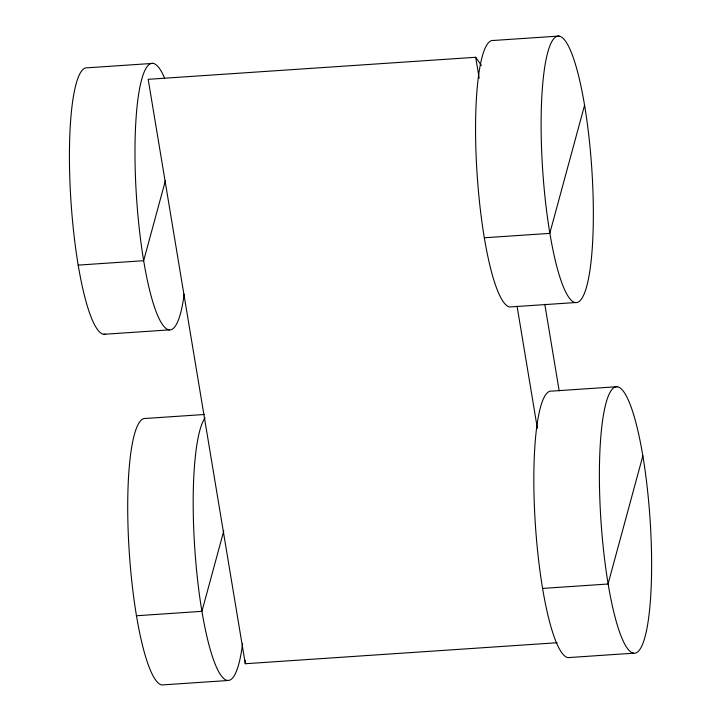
<?xml version="1.0" encoding="UTF-8"?>
<svg xmlns="http://www.w3.org/2000/svg" width="721" height="721" viewBox="0 0 721 721"><rect width="100%" height="100%" fill="white"/><g stroke="black" fill="none" stroke-linecap="round" stroke-linejoin="round"><path stroke-width="1.08" d="M165.479 180.358L143.65 260.705L78.147 265.112M223.753 530.998L201.925 611.345A133.574 24.55 86.1 0 0 242.598 643.61M559.054 36.05L493.552 40.457A133.574 24.55 86.1 0 0 476.887 170.751A133.574 24.55 86.1 0 0 509.792 306.966L575.295 302.559A133.574 24.55 86.1 0 1 541.651 100.111A133.574 24.55 86.1 0 1 584.578 105.239L549.772 233.37L484.269 237.777M617.329 386.69L551.826 391.106A133.574 24.55 86.1 0 0 535.162 521.4A133.574 24.55 86.1 0 0 568.067 657.615L633.57 653.199A133.574 24.55 86.1 0 1 599.926 450.76A133.574 24.55 86.1 0 1 642.853 455.888L608.046 584.01L542.543 588.417M152.933 63.385L87.43 67.801A133.574 24.55 86.1 0 0 71.082 203.061A133.574 24.55 86.1 0 0 105.491 334.156M481.412 65.467L475.698 57.274L148.184 79.319L245.302 663.726L557.117 642.735M103.671 334.31L169.174 329.894M204.548 414.485L145.705 418.441A133.574 24.55 86.1 0 0 129.041 548.735A133.574 24.55 86.1 0 0 161.946 684.95L227.448 680.543M136.422 615.761L201.925 611.345A133.574 24.55 86.1 0 1 205.07 417.81M544.797 304.28L559.181 390.827M475.698 57.274L479.177 78.219M517.065 306.2L537.352 428.265M245.266 660.355L245.302 663.726M584.578 105.239A133.574 24.55 86.1 0 1 575.295 302.559M642.853 455.888A133.574 24.55 86.1 0 1 633.57 653.199M184.161 294.213A133.574 24.55 86.1 0 1 151.725 298.188A133.574 24.55 86.1 0 1 135.782 122.714A133.574 24.55 86.1 0 1 164.496 77.886"/></g></svg>
